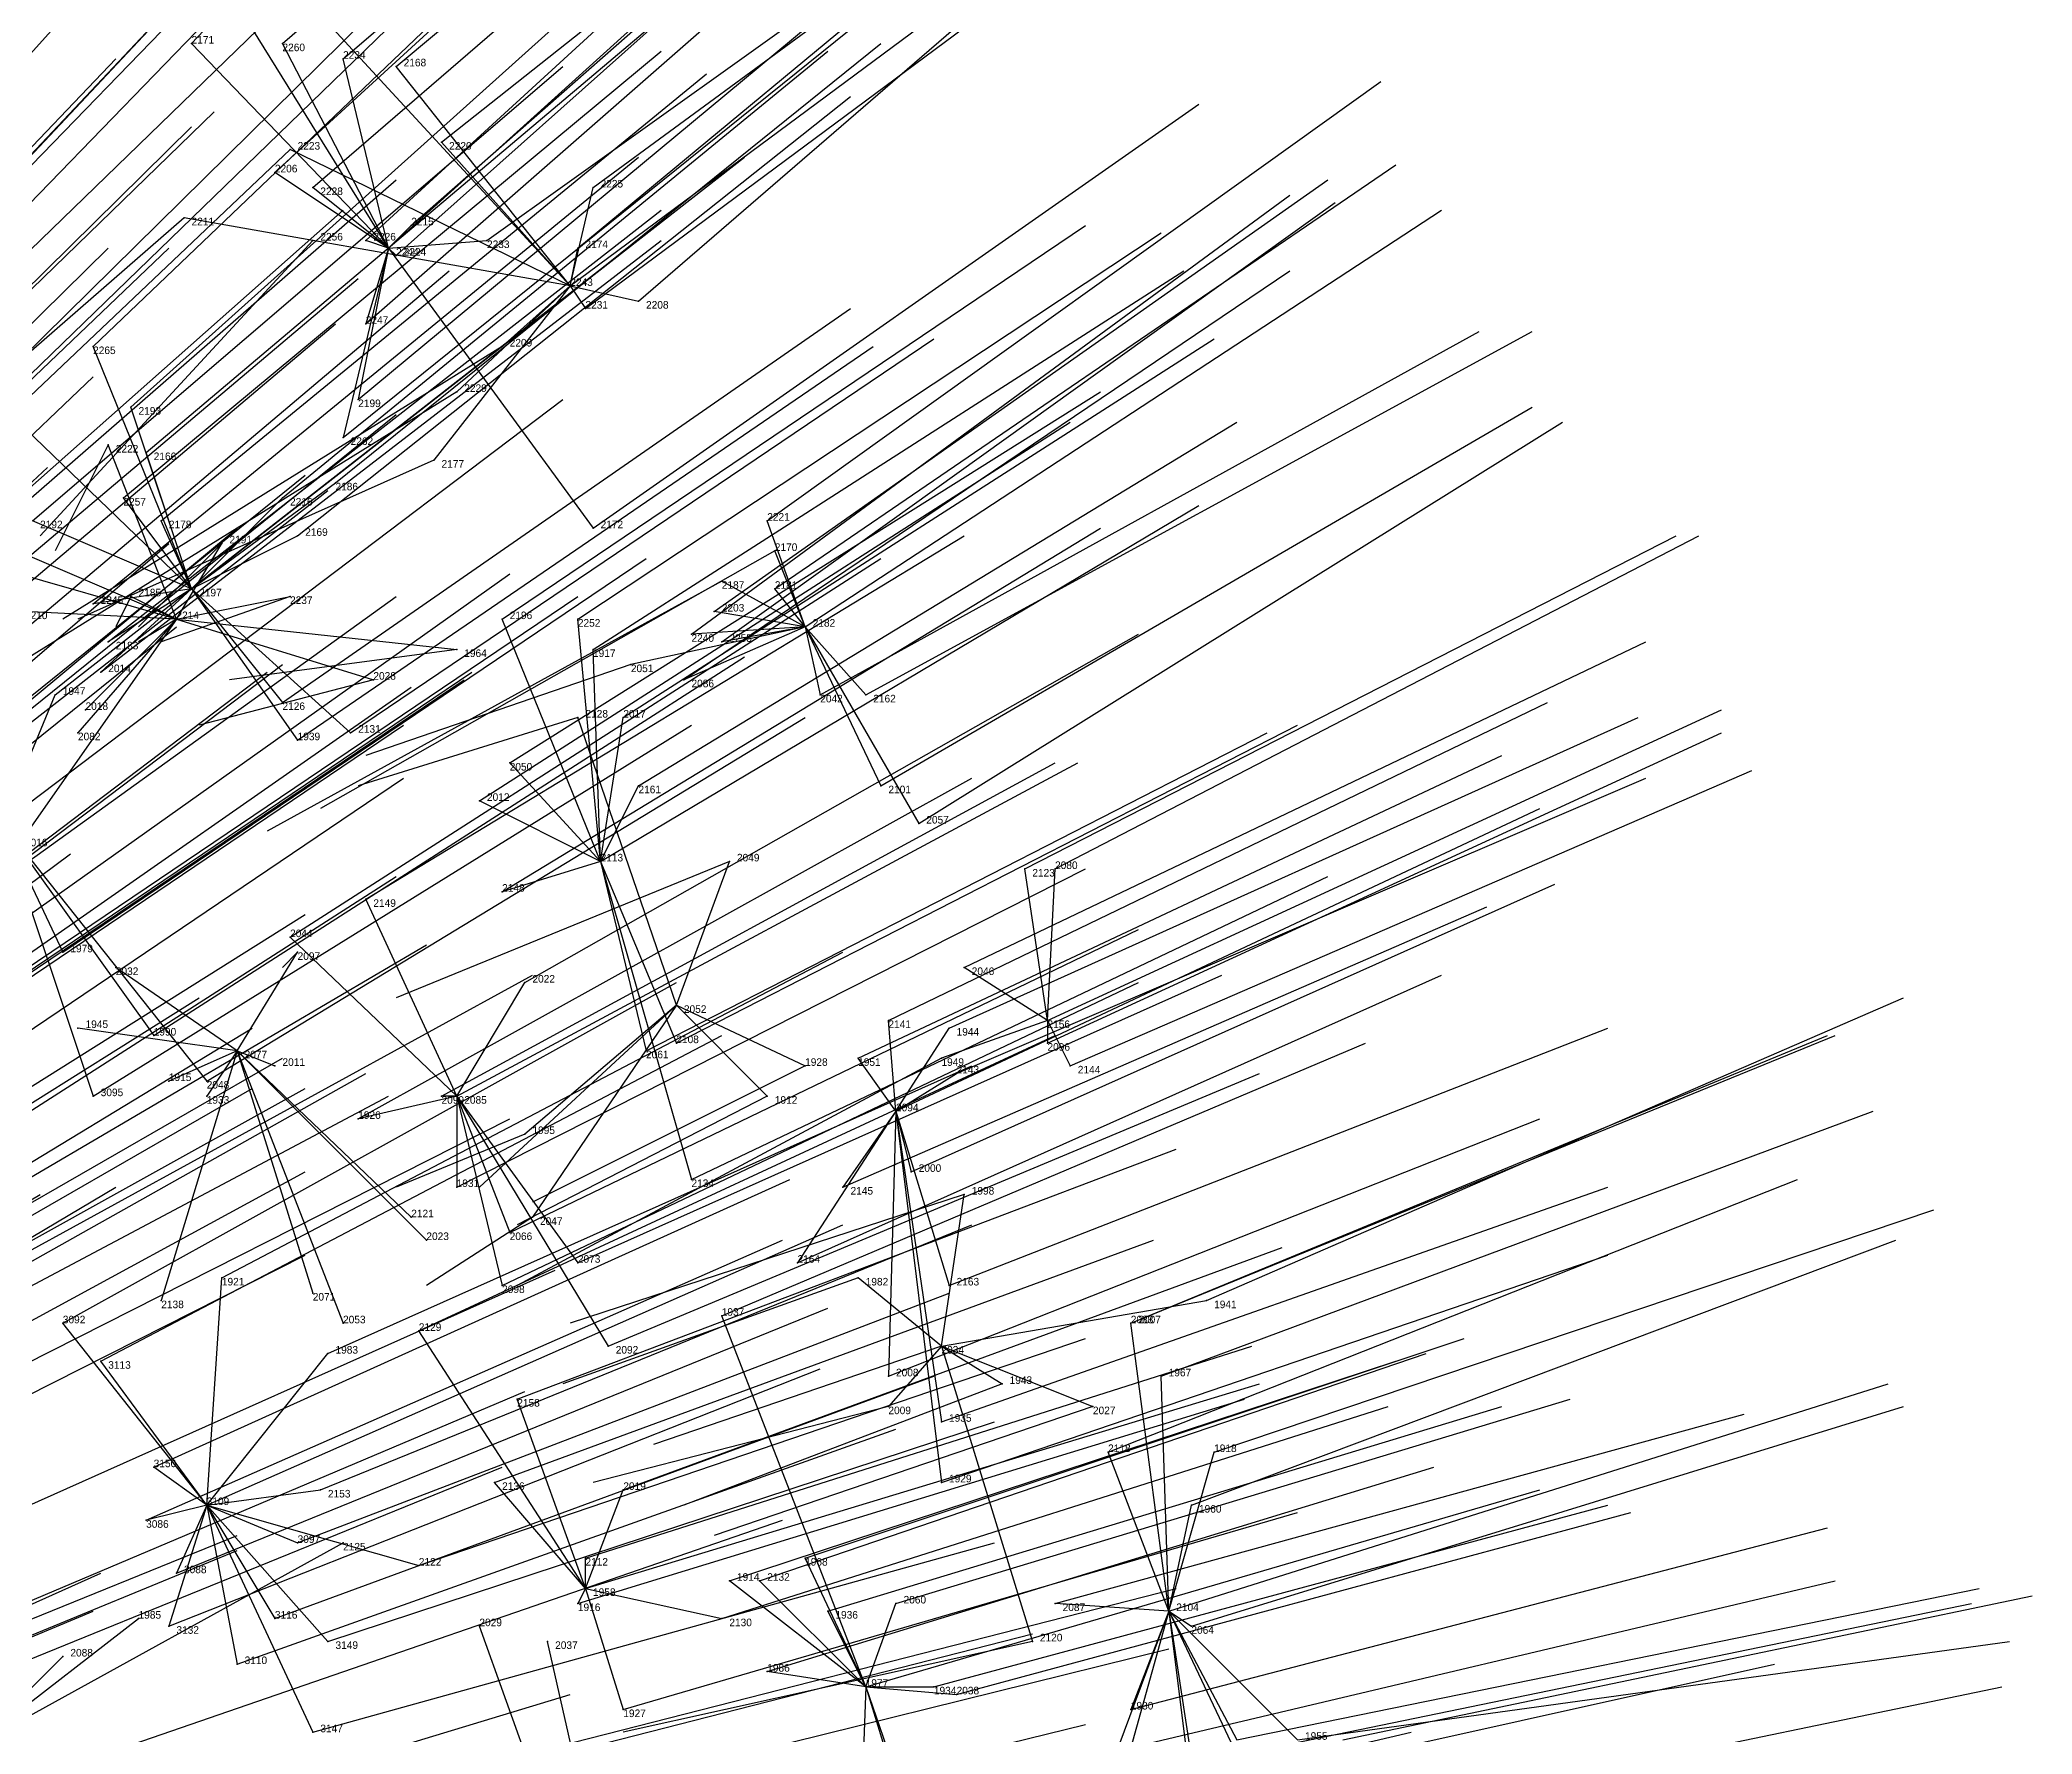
# Model space of a CAD drawing. Extents: x -0.5 to 0.59, y -0.5 to 0.58.
# Drawn here: x 0.31 to 0.573, y 0.1117 to 0.3355 of the extents above; entities that cross this region are included whole.
import ezdxf

# ---------------------------------------------------------------- set-up
doc = ezdxf.new("R2010")
doc.units = 0
for name, color, linetype in [('Facilities', 3, 'CONTINUOUS'), ('Facilities_lines', 3, 'CONTINUOUS'), ('Normals', 1, 'CONTINUOUS'), ('Source_points', 5, 'CONTINUOUS'), ('Text', 3, 'CONTINUOUS')]:
    doc.layers.add(name, color=color, linetype=linetype)

msp = doc.modelspace()

# ---------------------------------------------------------------- linework, layer by layer
at = {"layer": 'Facilities', "color": 3}
for p in [(0.356, 0.308, -1.177), (0.38, 0.303, -1.25), (0.33, 0.263, -1.055), (0.328, 0.259, -1.25), (0.411, 0.258, -1.214), (0.384, 0.227, -1.115), (0.394, 0.208, -1.25), (0.443, 0.206, -1.22), (0.336, 0.202, -1.25), (0.365, 0.196, -1.037), (0.423, 0.194, -1.164), (0.429, 0.163, -1.25), (0.332, 0.142, -0.902), (0.382, 0.131, -1.01), (0.459, 0.128, -1.192), (0.419, 0.118, -1.089)]:
    msp.add_point(p, dxfattribs=at)
at = {"layer": 'Facilities_lines', "color": 3}
for p, q in [((0.38, 0.303, -1.25), (0.345, 0.341, -1.25)), ((0.356, 0.308, -1.177), (0.338, 0.337, -1.194)), ((0.356, 0.308, -1.177), (0.33, 0.335, -1.176)), ((0.356, 0.308, -1.177), (0.342, 0.335, -1.196)), ((0.356, 0.308, -1.177), (0.35, 0.333, -1.208)), ((0.38, 0.303, -1.25), (0.357, 0.332, -1.25)), ((0.38, 0.303, -1.25), (0.343, 0.321, -1.25)), ((0.38, 0.303, -1.25), (0.363, 0.322, -1.25)), ((0.356, 0.308, -1.177), (0.341, 0.318, -1.165)), ((0.356, 0.308, -1.177), (0.346, 0.316, -1.171)), ((0.38, 0.303, -1.25), (0.383, 0.316, -1.243)), ((0.38, 0.303, -1.25), (0.329, 0.312, -1.25)), ((0.356, 0.308, -1.177), (0.359, 0.311, -1.188)), ((0.38, 0.303, -1.25), (0.346, 0.309, -1.25)), ((0.356, 0.308, -1.177), (0.35, 0.283, -1.126)), ((0.356, 0.308, -1.177), (0.352, 0.288, -1.136)), ((0.356, 0.308, -1.177), (0.353, 0.309, -1.174)), ((0.356, 0.308, -1.177), (0.353, 0.298, -1.156)), ((0.356, 0.308, -1.177), (0.369, 0.309, -1.203)), ((0.356, 0.308, -1.177), (0.383, 0.271, -1.173)), ((0.356, 0.308, -1.177), (0.357, 0.307, -1.178)), ((0.38, 0.303, -1.25), (0.381, 0.308, -1.226)), ((0.38, 0.303, -1.25), (0.362, 0.28, -1.25)), ((0.38, 0.303, -1.25), (0.365, 0.289, -1.25)), ((0.38, 0.303, -1.25), (0.371, 0.295, -1.25)), ((0.38, 0.303, -1.25), (0.389, 0.301, -1.25)), ((0.38, 0.303, -1.25), (0.382, 0.3, -1.25)), ((0.33, 0.263, -1.055), (0.317, 0.295, -1.082)), ((0.33, 0.263, -1.055), (0.303, 0.289, -1.046)), ((0.33, 0.263, -1.055), (0.322, 0.287, -1.078)), ((0.328, 0.259, -1.25), (0.319, 0.282, -1.25)), ((0.328, 0.259, -1.25), (0.279, 0.28, -1.25)), ((0.33, 0.263, -1.055), (0.324, 0.281, -1.071)), ((0.33, 0.263, -1.055), (0.349, 0.277, -1.113)), ((0.33, 0.263, -1.055), (0.321, 0.275, -1.055)), ((0.33, 0.263, -1.055), (0.342, 0.275, -1.097)), ((0.33, 0.263, -1.055), (0.309, 0.272, -1.029)), ((0.33, 0.263, -1.055), (0.326, 0.272, -1.061)), ((0.411, 0.258, -1.214), (0.406, 0.272, -1.221)), ((0.328, 0.259, -1.25), (0.293, 0.269, -1.25)), ((0.328, 0.259, -1.25), (0.334, 0.269, -1.25)), ((0.33, 0.263, -1.055), (0.344, 0.27, -1.094)), ((0.411, 0.258, -1.214), (0.407, 0.268, -1.25)), ((0.411, 0.258, -1.214), (0.4, 0.264, -1.25)), ((0.33, 0.263, -1.055), (0.317, 0.261, -1.028)), ((0.33, 0.263, -1.055), (0.318, 0.252, -1.015)), ((0.33, 0.263, -1.055), (0.319, 0.256, -1.022)), ((0.328, 0.259, -1.25), (0.322, 0.262, -1.25)), ((0.328, 0.259, -1.25), (0.343, 0.262, -1.25)), ((0.33, 0.263, -1.055), (0.344, 0.243, -1.053)), ((0.33, 0.263, -1.055), (0.342, 0.248, -1.055)), ((0.33, 0.263, -1.055), (0.351, 0.244, -1.07)), ((0.411, 0.258, -1.214), (0.407, 0.263, -1.211)), ((0.328, 0.259, -1.25), (0.307, 0.229, -1.25)), ((0.328, 0.259, -1.25), (0.308, 0.26, -1.25)), ((0.328, 0.259, -1.25), (0.315, 0.244, -1.25)), ((0.328, 0.259, -1.25), (0.316, 0.247, -1.25)), ((0.328, 0.259, -1.25), (0.365, 0.255, -1.25)), ((0.328, 0.259, -1.25), (0.354, 0.251, -1.25)), ((0.384, 0.227, -1.115), (0.371, 0.259, -1.132)), ((0.384, 0.227, -1.115), (0.381, 0.259, -1.151)), ((0.411, 0.258, -1.214), (0.388, 0.253, -1.25)), ((0.411, 0.258, -1.214), (0.395, 0.251, -1.171)), ((0.411, 0.258, -1.214), (0.396, 0.257, -1.179)), ((0.411, 0.258, -1.214), (0.399, 0.26, -1.192)), ((0.411, 0.258, -1.214), (0.4, 0.256, -1.188)), ((0.411, 0.258, -1.214), (0.413, 0.249, -1.205)), ((0.411, 0.258, -1.214), (0.426, 0.232, -1.213)), ((0.411, 0.258, -1.214), (0.421, 0.237, -1.208)), ((0.411, 0.258, -1.214), (0.419, 0.249, -1.219)), ((0.384, 0.227, -1.115), (0.383, 0.255, -1.149)), ((0.305, 0.232, -0.958), (0.312, 0.249, -0.999)), ((0.394, 0.208, -1.25), (0.381, 0.246, -1.25)), ((0.384, 0.227, -1.115), (0.387, 0.246, -1.146)), ((0.384, 0.227, -1.115), (0.372, 0.24, -1.106)), ((0.384, 0.227, -1.115), (0.389, 0.237, -1.137)), ((0.384, 0.227, -1.115), (0.368, 0.235, -1.092)), ((0.305, 0.232, -0.958), (0.313, 0.215, -0.95)), ((0.305, 0.232, -0.958), (0.325, 0.204, -0.959)), ((0.305, 0.232, -0.958), (0.332, 0.198, -0.966)), ((0.305, 0.232, -0.958), (0.317, 0.196, -0.932)), ((0.384, 0.227, -1.115), (0.371, 0.223, -1.082)), ((0.384, 0.227, -1.115), (0.39, 0.202, -1.097)), ((0.384, 0.227, -1.115), (0.394, 0.203, -1.108)), ((0.384, 0.227, -1.115), (0.396, 0.185, -1.091)), ((0.394, 0.208, -1.25), (0.401, 0.227, -1.25)), ((0.443, 0.206, -1.22), (0.44, 0.226, -1.236)), ((0.443, 0.206, -1.22), (0.444, 0.226, -1.245)), ((0.365, 0.196, -1.037), (0.353, 0.222, -1.042)), ((0.365, 0.196, -1.037), (0.343, 0.217, -1.014)), ((0.336, 0.202, -1.25), (0.344, 0.215, -1.25)), ((0.336, 0.202, -1.25), (0.32, 0.213, -1.25)), ((0.365, 0.196, -1.037), (0.374, 0.211, -1.074)), ((0.443, 0.206, -1.22), (0.432, 0.213, -1.204)), ((0.394, 0.208, -1.25), (0.374, 0.191, -1.25)), ((0.394, 0.208, -1.25), (0.375, 0.18, -1.25)), ((0.394, 0.208, -1.25), (0.406, 0.196, -1.25)), ((0.394, 0.208, -1.25), (0.411, 0.2, -1.25)), ((0.423, 0.194, -1.164), (0.422, 0.206, -1.173)), ((0.443, 0.206, -1.22), (0.429, 0.201, -1.25)), ((0.443, 0.206, -1.22), (0.443, 0.203, -1.218)), ((0.443, 0.206, -1.22), (0.446, 0.2, -1.222)), ((0.336, 0.202, -1.25), (0.315, 0.205, -1.25)), ((0.423, 0.194, -1.164), (0.43, 0.205, -1.191)), ((0.336, 0.202, -1.25), (0.326, 0.169, -1.25)), ((0.336, 0.202, -1.25), (0.327, 0.198, -1.25)), ((0.336, 0.202, -1.25), (0.332, 0.196, -1.25)), ((0.336, 0.202, -1.25), (0.341, 0.2, -1.25)), ((0.336, 0.202, -1.25), (0.35, 0.166, -1.25)), ((0.336, 0.202, -1.25), (0.346, 0.17, -1.25)), ((0.336, 0.202, -1.25), (0.361, 0.177, -1.25)), ((0.336, 0.202, -1.25), (0.359, 0.18, -1.25)), ((0.423, 0.194, -1.164), (0.418, 0.201, -1.159)), ((0.423, 0.194, -1.164), (0.431, 0.199, -1.187)), ((0.365, 0.196, -1.037), (0.352, 0.193, -1.003)), ((0.365, 0.196, -1.037), (0.363, 0.196, -1.03)), ((0.365, 0.196, -1.037), (0.381, 0.174, -1.046)), ((0.365, 0.196, -1.037), (0.365, 0.184, -1.022)), ((0.365, 0.196, -1.037), (0.372, 0.178, -1.031)), ((0.365, 0.196, -1.037), (0.385, 0.163, -1.045)), ((0.365, 0.196, -1.037), (0.371, 0.171, -1.021)), ((0.423, 0.194, -1.164), (0.41, 0.174, -1.113)), ((0.423, 0.194, -1.164), (0.416, 0.184, -1.137)), ((0.423, 0.194, -1.164), (0.422, 0.159, -1.128)), ((0.423, 0.194, -1.164), (0.429, 0.145, -1.133)), ((0.423, 0.194, -1.164), (0.429, 0.153, -1.14)), ((0.423, 0.194, -1.164), (0.425, 0.186, -1.16)), ((0.423, 0.194, -1.164), (0.43, 0.171, -1.157)), ((0.429, 0.163, -1.25), (0.432, 0.183, -1.25)), ((0.332, 0.142, -0.902), (0.334, 0.172, -0.939)), ((0.429, 0.163, -1.25), (0.418, 0.172, -1.25)), ((0.429, 0.163, -1.25), (0.464, 0.169, -1.235)), ((0.332, 0.142, -0.902), (0.313, 0.166, -0.885)), ((0.419, 0.118, -1.089), (0.4, 0.167, -1.083)), ((0.459, 0.128, -1.192), (0.454, 0.166, -1.21)), ((0.459, 0.128, -1.192), (0.454, 0.166, -1.208)), ((0.382, 0.131, -1.01), (0.36, 0.165, -0.99)), ((0.332, 0.142, -0.902), (0.318, 0.161, -0.891)), ((0.332, 0.142, -0.902), (0.348, 0.162, -0.961)), ((0.429, 0.163, -1.25), (0.422, 0.155, -1.25)), ((0.429, 0.163, -1.25), (0.437, 0.158, -1.25)), ((0.429, 0.163, -1.25), (0.449, 0.155, -1.25)), ((0.429, 0.163, -1.25), (0.441, 0.124, -1.25)), ((0.459, 0.128, -1.192), (0.458, 0.159, -1.213)), ((0.382, 0.131, -1.01), (0.373, 0.156, -1.011)), ((0.459, 0.128, -1.192), (0.451, 0.149, -1.187)), ((0.459, 0.128, -1.192), (0.465, 0.149, -1.221)), ((0.332, 0.142, -0.902), (0.325, 0.147, -0.892)), ((0.382, 0.131, -1.01), (0.37, 0.145, -0.993)), ((0.332, 0.142, -0.902), (0.347, 0.144, -0.94)), ((0.382, 0.131, -1.01), (0.387, 0.144, -1.032)), ((0.332, 0.142, -0.902), (0.324, 0.14, -0.881)), ((0.332, 0.142, -0.902), (0.327, 0.126, -0.876)), ((0.332, 0.142, -0.902), (0.328, 0.133, -0.885)), ((0.332, 0.142, -0.902), (0.36, 0.134, -0.96)), ((0.332, 0.142, -0.902), (0.344, 0.137, -0.926)), ((0.332, 0.142, -0.902), (0.336, 0.121, -0.894)), ((0.332, 0.142, -0.902), (0.341, 0.127, -0.909)), ((0.332, 0.142, -0.902), (0.346, 0.112, -0.91)), ((0.332, 0.142, -0.902), (0.348, 0.124, -0.924)), ((0.459, 0.128, -1.192), (0.462, 0.142, -1.208)), ((0.301, 0.11, -1.25), (0.35, 0.137, -1.25)), ((0.382, 0.131, -1.01), (0.382, 0.135, -1.012)), ((0.419, 0.118, -1.089), (0.411, 0.135, -1.08)), ((0.419, 0.118, -1.089), (0.401, 0.132, -1.056)), ((0.419, 0.118, -1.089), (0.405, 0.132, -1.066)), ((0.382, 0.131, -1.01), (0.381, 0.129, -1.004)), ((0.382, 0.131, -1.01), (0.387, 0.115, -1.009)), ((0.382, 0.131, -1.01), (0.4, 0.127, -1.049)), ((0.419, 0.118, -1.089), (0.423, 0.129, -1.106)), ((0.459, 0.128, -1.192), (0.444, 0.129, -1.156)), ((0.301, 0.11, -1.25), (0.323, 0.127, -1.25)), ((0.419, 0.118, -1.089), (0.414, 0.128, -1.083)), ((0.459, 0.128, -1.192), (0.449, 0.101, -1.15)), ((0.459, 0.128, -1.192), (0.454, 0.115, -1.17)), ((0.459, 0.128, -1.192), (0.454, 0.11, -1.167)), ((0.459, 0.128, -1.192), (0.468, 0.111, -1.202)), ((0.459, 0.128, -1.192), (0.476, 0.111, -1.222)), ((0.459, 0.128, -1.192), (0.463, 0.096, -1.181)), ((0.459, 0.128, -1.192), (0.462, 0.126, -1.196)), ((0.459, 0.128, -1.192), (0.468, 0.109, -1.201)), ((0.459, 0.128, -1.192), (0.465, 0.089, -1.184)), ((0.391, 0.062, -1.25), (0.368, 0.126, -1.25)), ((0.391, 0.062, -1.25), (0.377, 0.124, -1.25)), ((0.301, 0.11, -1.25), (0.313, 0.122, -1.25)), ((0.419, 0.118, -1.089), (0.406, 0.12, -1.058)), ((0.419, 0.118, -1.089), (0.418, 0.09, -1.07)), ((0.419, 0.118, -1.089), (0.428, 0.118, -1.109)), ((0.419, 0.118, -1.089), (0.435, 0.072, -1.103)), ((0.419, 0.118, -1.089), (0.431, 0.117, -1.116)), ((0.419, 0.118, -1.089), (0.432, 0.076, -1.096))]:
    msp.add_line(p, q, dxfattribs=at)
at = {"layer": 'Normals', "color": 1}
for p, q in [((0.33, 0.335, -1.176), (0.397, 0.406, -1.155)), ((0.342, 0.335, -1.196), (0.417, 0.4, -1.19)), ((0.35, 0.333, -1.208), (0.426, 0.398, -1.206)), ((0.357, 0.332, -1.25), (0.423, 0.387, -1.302)), ((0.306, 0.316, -1.101), (0.371, 0.383, -1.063)), ((0.341, 0.318, -1.165), (0.412, 0.383, -1.138)), ((0.346, 0.316, -1.171), (0.419, 0.379, -1.147)), ((0.353, 0.309, -1.174), (0.425, 0.375, -1.152)), ((0.356, 0.308, -1.177), (0.429, 0.374, -1.16)), ((0.359, 0.311, -1.188), (0.433, 0.376, -1.173)), ((0.383, 0.316, -1.243), (0.462, 0.374, -1.265)), ((0.357, 0.307, -1.178), (0.431, 0.373, -1.163)), ((0.381, 0.308, -1.226), (0.457, 0.371, -1.243)), ((0.363, 0.322, -1.25), (0.421, 0.368, -1.317)), ((0.369, 0.309, -1.203), (0.45, 0.367, -1.207)), ((0.285, 0.295, -1.025), (0.349, 0.363, -0.989)), ((0.284, 0.294, -1.022), (0.348, 0.362, -0.986)), ((0.353, 0.298, -1.156), (0.425, 0.361, -1.127)), ((0.317, 0.295, -1.082), (0.384, 0.359, -1.045)), ((0.389, 0.301, -1.25), (0.455, 0.358, -1.299)), ((0.265, 0.285, -0.973), (0.327, 0.354, -0.936)), ((0.303, 0.289, -1.046), (0.369, 0.354, -1.01)), ((0.38, 0.303, -1.25), (0.446, 0.352, -1.307)), ((0.322, 0.287, -1.078), (0.391, 0.349, -1.041)), ((0.382, 0.3, -1.25), (0.448, 0.349, -1.307)), ((0.352, 0.288, -1.136), (0.423, 0.347, -1.099)), ((0.277, 0.277, -0.979), (0.344, 0.342, -0.942)), ((0.295, 0.278, -1.012), (0.361, 0.342, -0.975)), ((0.324, 0.281, -1.071), (0.395, 0.341, -1.035)), ((0.35, 0.283, -1.126), (0.422, 0.341, -1.088)), ((0.267, 0.271, -0.952), (0.332, 0.338, -0.914)), ((0.349, 0.277, -1.113), (0.421, 0.335, -1.076)), ((0.256, 0.266, -0.923), (0.32, 0.333, -0.885)), ((0.309, 0.272, -1.029), (0.379, 0.332, -0.992)), ((0.321, 0.275, -1.055), (0.392, 0.334, -1.018)), ((0.342, 0.275, -1.097), (0.414, 0.334, -1.06)), ((0.326, 0.272, -1.061), (0.398, 0.331, -1.023)), ((0.406, 0.272, -1.221), (0.487, 0.33, -1.227)), ((0.344, 0.27, -1.094), (0.417, 0.328, -1.057)), ((0.383, 0.271, -1.173), (0.463, 0.327, -1.152)), ((0.264, 0.259, -0.925), (0.33, 0.324, -0.887)), ((0.267, 0.262, -0.934), (0.333, 0.326, -0.897)), ((0.343, 0.321, -1.25), (0.304, 0.284, -1.166)), ((0.317, 0.261, -1.028), (0.389, 0.32, -0.99)), ((0.33, 0.263, -1.055), (0.403, 0.32, -1.017)), ((0.407, 0.263, -1.211), (0.489, 0.319, -1.21)), ((0.287, 0.256, -0.961), (0.357, 0.317, -0.924)), ((0.399, 0.26, -1.192), (0.48, 0.317, -1.178)), ((0.396, 0.257, -1.179), (0.475, 0.315, -1.163)), ((0.4, 0.256, -1.188), (0.481, 0.314, -1.176)), ((0.28, 0.251, -0.941), (0.35, 0.313, -0.904)), ((0.329, 0.312, -1.25), (0.29, 0.278, -1.164)), ((0.319, 0.256, -1.022), (0.392, 0.313, -0.985)), ((0.371, 0.259, -1.132), (0.448, 0.311, -1.095)), ((0.411, 0.258, -1.214), (0.495, 0.313, -1.214)), ((0.253, 0.243, -0.878), (0.319, 0.308, -0.839)), ((0.26, 0.244, -0.892), (0.327, 0.308, -0.854)), ((0.346, 0.309, -1.25), (0.31, 0.27, -1.165)), ((0.318, 0.252, -1.015), (0.392, 0.309, -0.978)), ((0.381, 0.259, -1.151), (0.458, 0.31, -1.114)), ((0.312, 0.249, -0.999), (0.385, 0.306, -0.961)), ((0.281, 0.244, -0.931), (0.352, 0.304, -0.893)), ((0.293, 0.245, -0.955), (0.364, 0.305, -0.919)), ((0.383, 0.255, -1.149), (0.461, 0.305, -1.112)), ((0.395, 0.251, -1.171), (0.475, 0.305, -1.146)), ((0.342, 0.248, -1.055), (0.417, 0.3, -1.016)), ((0.278, 0.238, -0.916), (0.349, 0.298, -0.879)), ((0.371, 0.295, -1.25), (0.313, 0.259, -1.177)), ((0.344, 0.243, -1.053), (0.42, 0.295, -1.014)), ((0.351, 0.244, -1.07), (0.428, 0.296, -1.032)), ((0.387, 0.246, -1.146), (0.465, 0.296, -1.109)), ((0.413, 0.249, -1.205), (0.5, 0.297, -1.205)), ((0.419, 0.249, -1.219), (0.507, 0.297, -1.228)), ((0.25, 0.227, -0.844), (0.317, 0.291, -0.805)), ((0.305, 0.232, -0.958), (0.379, 0.288, -0.921)), ((0.365, 0.289, -1.25), (0.307, 0.253, -1.177)), ((0.372, 0.24, -1.106), (0.45, 0.289, -1.069)), ((0.421, 0.237, -1.208), (0.507, 0.287, -1.213)), ((0.285, 0.228, -0.912), (0.357, 0.286, -0.875)), ((0.368, 0.235, -1.092), (0.446, 0.285, -1.054)), ((0.389, 0.237, -1.137), (0.468, 0.285, -1.1)), ((0.426, 0.232, -1.213), (0.511, 0.285, -1.222)), ((0.319, 0.282, -1.25), (0.312, 0.268, -1.151)), ((0.243, 0.216, -0.812), (0.311, 0.279, -0.775)), ((0.362, 0.28, -1.25), (0.315, 0.259, -1.165)), ((0.273, 0.22, -0.876), (0.345, 0.278, -0.838)), ((0.275, 0.219, -0.879), (0.348, 0.276, -0.842)), ((0.384, 0.227, -1.115), (0.463, 0.274, -1.077)), ((0.265, 0.212, -0.848), (0.336, 0.271, -0.81)), ((0.371, 0.223, -1.082), (0.45, 0.271, -1.044)), ((0.257, 0.209, -0.828), (0.327, 0.269, -0.79)), ((0.334, 0.269, -1.25), (0.323, 0.258, -1.151)), ((0.353, 0.222, -1.042), (0.432, 0.27, -1.005)), ((0.44, 0.226, -1.236), (0.526, 0.27, -1.263)), ((0.444, 0.226, -1.245), (0.529, 0.27, -1.272)), ((0.313, 0.215, -0.95), (0.39, 0.267, -0.913)), ((0.343, 0.217, -1.014), (0.421, 0.267, -0.977)), ((0.407, 0.268, -1.25), (0.347, 0.234, -1.178)), ((0.296, 0.211, -0.908), (0.372, 0.265, -0.873)), ((0.4, 0.264, -1.25), (0.34, 0.231, -1.176)), ((0.282, 0.208, -0.875), (0.357, 0.262, -0.839)), ((0.304, 0.21, -0.924), (0.381, 0.262, -0.888)), ((0.322, 0.262, -1.25), (0.32, 0.258, -1.15)), ((0.343, 0.262, -1.25), (0.326, 0.256, -1.152)), ((0.256, 0.2, -0.812), (0.328, 0.258, -0.774)), ((0.328, 0.259, -1.25), (0.323, 0.256, -1.15)), ((0.374, 0.211, -1.074), (0.455, 0.257, -1.036)), ((0.432, 0.213, -1.204), (0.522, 0.256, -1.212)), ((0.268, 0.197, -0.831), (0.342, 0.253, -0.794)), ((0.325, 0.204, -0.959), (0.403, 0.254, -0.922)), ((0.365, 0.255, -1.25), (0.335, 0.251, -1.155)), ((0.388, 0.253, -1.25), (0.353, 0.241, -1.157)), ((0.266, 0.196, -0.826), (0.34, 0.252, -0.788)), ((0.283, 0.197, -0.862), (0.359, 0.25, -0.826)), ((0.289, 0.199, -0.877), (0.366, 0.251, -0.841)), ((0.29, 0.2, -0.88), (0.367, 0.252, -0.844)), ((0.354, 0.251, -1.25), (0.331, 0.245, -1.153)), ((0.422, 0.206, -1.173), (0.509, 0.248, -1.148)), ((0.281, 0.193, -0.852), (0.358, 0.245, -0.815)), ((0.316, 0.247, -1.25), (0.316, 0.247, -1.15)), ((0.317, 0.196, -0.932), (0.396, 0.245, -0.895)), ((0.332, 0.198, -0.966), (0.411, 0.246, -0.929)), ((0.381, 0.246, -1.25), (0.352, 0.237, -1.155)), ((0.394, 0.203, -1.108), (0.476, 0.245, -1.07)), ((0.43, 0.205, -1.191), (0.521, 0.246, -1.183)), ((0.443, 0.206, -1.22), (0.532, 0.247, -1.237)), ((0.315, 0.244, -1.25), (0.315, 0.244, -1.15)), ((0.39, 0.202, -1.097), (0.472, 0.244, -1.06)), ((0.443, 0.203, -1.218), (0.532, 0.244, -1.235)), ((0.363, 0.196, -1.03), (0.444, 0.24, -0.993)), ((0.365, 0.196, -1.037), (0.447, 0.24, -0.999)), ((0.418, 0.201, -1.159), (0.503, 0.241, -1.125)), ((0.281, 0.186, -0.842), (0.358, 0.238, -0.805)), ((0.352, 0.193, -1.003), (0.433, 0.238, -0.966)), ((0.431, 0.199, -1.187), (0.522, 0.238, -1.174)), ((0.446, 0.2, -1.222), (0.536, 0.239, -1.242)), ((0.423, 0.194, -1.164), (0.508, 0.234, -1.131)), ((0.24, 0.173, -0.74), (0.314, 0.228, -0.702)), ((0.401, 0.227, -1.25), (0.357, 0.209, -1.162)), ((0.279, 0.175, -0.822), (0.357, 0.225, -0.785)), ((0.365, 0.184, -1.022), (0.448, 0.226, -0.985)), ((0.396, 0.185, -1.091), (0.48, 0.225, -1.055)), ((0.425, 0.186, -1.16), (0.51, 0.224, -1.123)), ((0.416, 0.184, -1.137), (0.501, 0.221, -1.099)), ((0.267, 0.171, -0.793), (0.345, 0.22, -0.755)), ((0.281, 0.169, -0.819), (0.361, 0.216, -0.782)), ((0.372, 0.178, -1.031), (0.455, 0.218, -0.993)), ((0.334, 0.172, -0.939), (0.416, 0.215, -0.902)), ((0.344, 0.215, -1.25), (0.342, 0.213, -1.15)), ((0.293, 0.167, -0.844), (0.375, 0.212, -0.807)), ((0.313, 0.166, -0.885), (0.394, 0.211, -0.848)), ((0.32, 0.213, -1.25), (0.32, 0.213, -1.15)), ((0.371, 0.171, -1.021), (0.455, 0.211, -0.983)), ((0.381, 0.174, -1.046), (0.466, 0.212, -1.01)), ((0.41, 0.174, -1.113), (0.495, 0.212, -1.077)), ((0.253, 0.16, -0.749), (0.331, 0.209, -0.71)), ((0.394, 0.208, -1.25), (0.368, 0.184, -1.156)), ((0.464, 0.169, -1.235), (0.556, 0.209, -1.244)), ((0.259, 0.157, -0.758), (0.338, 0.205, -0.719)), ((0.315, 0.205, -1.25), (0.315, 0.205, -1.15)), ((0.318, 0.161, -0.891), (0.4, 0.204, -0.854)), ((0.36, 0.165, -0.99), (0.444, 0.204, -0.952)), ((0.4, 0.167, -1.083), (0.485, 0.203, -1.046)), ((0.43, 0.171, -1.157), (0.517, 0.205, -1.121)), ((0.454, 0.166, -1.21), (0.547, 0.204, -1.203)), ((0.454, 0.166, -1.208), (0.546, 0.204, -1.2)), ((0.262, 0.155, -0.761), (0.342, 0.201, -0.722)), ((0.336, 0.202, -1.25), (0.336, 0.202, -1.15)), ((0.341, 0.2, -1.25), (0.341, 0.2, -1.15)), ((0.348, 0.162, -0.961), (0.433, 0.2, -0.923)), ((0.429, 0.201, -1.25), (0.373, 0.171, -1.172)), ((0.411, 0.2, -1.25), (0.375, 0.182, -1.159)), ((0.273, 0.154, -0.783), (0.353, 0.199, -0.744)), ((0.327, 0.198, -1.25), (0.327, 0.198, -1.15)), ((0.385, 0.163, -1.045), (0.471, 0.199, -1.009)), ((0.258, 0.151, -0.748), (0.338, 0.197, -0.709)), ((0.264, 0.152, -0.762), (0.345, 0.197, -0.723)), ((0.275, 0.153, -0.786), (0.356, 0.196, -0.747)), ((0.332, 0.196, -1.25), (0.332, 0.196, -1.15)), ((0.406, 0.196, -1.25), (0.373, 0.179, -1.157)), ((0.289, 0.151, -0.816), (0.372, 0.193, -0.779)), ((0.422, 0.159, -1.128), (0.508, 0.193, -1.091)), ((0.458, 0.159, -1.213), (0.552, 0.194, -1.207)), ((0.374, 0.191, -1.25), (0.357, 0.184, -1.152)), ((0.373, 0.156, -1.011), (0.46, 0.189, -0.973)), ((0.264, 0.142, -0.749), (0.345, 0.186, -0.712)), ((0.325, 0.147, -0.892), (0.409, 0.185, -0.854)), ((0.451, 0.149, -1.187), (0.542, 0.185, -1.168)), ((0.23, 0.136, -0.668), (0.31, 0.183, -0.632)), ((0.241, 0.137, -0.692), (0.32, 0.184, -0.653)), ((0.432, 0.183, -1.25), (0.38, 0.166, -1.167)), ((0.429, 0.153, -1.14), (0.517, 0.184, -1.102)), ((0.332, 0.142, -0.902), (0.416, 0.179, -0.864)), ((0.347, 0.144, -0.94), (0.433, 0.179, -0.902)), ((0.359, 0.18, -1.25), (0.359, 0.18, -1.15)), ((0.375, 0.18, -1.25), (0.361, 0.171, -1.151)), ((0.465, 0.149, -1.221), (0.56, 0.181, -1.22)), ((0.324, 0.14, -0.881), (0.408, 0.177, -0.842)), ((0.361, 0.177, -1.25), (0.361, 0.177, -1.15)), ((0.37, 0.145, -0.993), (0.457, 0.177, -0.956)), ((0.462, 0.142, -1.208), (0.555, 0.177, -1.2)), ((0.262, 0.133, -0.735), (0.345, 0.175, -0.698)), ((0.387, 0.144, -1.032), (0.474, 0.176, -0.994)), ((0.429, 0.145, -1.133), (0.517, 0.175, -1.096)), ((0.293, 0.135, -0.808), (0.378, 0.173, -0.771)), ((0.418, 0.172, -1.25), (0.379, 0.158, -1.159)), ((0.326, 0.169, -1.25), (0.326, 0.169, -1.15)), ((0.344, 0.137, -0.926), (0.43, 0.17, -0.887)), ((0.346, 0.17, -1.25), (0.346, 0.17, -1.15)), ((0.328, 0.133, -0.885), (0.414, 0.168, -0.847)), ((0.35, 0.166, -1.25), (0.35, 0.166, -1.15)), ((0.36, 0.134, -0.96), (0.448, 0.164, -0.923)), ((0.411, 0.135, -1.08), (0.498, 0.164, -1.043)), ((0.382, 0.135, -1.012), (0.47, 0.163, -0.974)), ((0.429, 0.163, -1.25), (0.391, 0.15, -1.158)), ((0.401, 0.132, -1.056), (0.489, 0.161, -1.018)), ((0.405, 0.132, -1.066), (0.493, 0.162, -1.028)), ((0.327, 0.126, -0.876), (0.413, 0.16, -0.837)), ((0.341, 0.127, -0.909), (0.428, 0.159, -0.871)), ((0.382, 0.131, -1.01), (0.471, 0.158, -0.972)), ((0.437, 0.158, -1.25), (0.395, 0.142, -1.161)), ((0.459, 0.128, -1.192), (0.554, 0.158, -1.176)), ((0.289, 0.121, -0.783), (0.374, 0.157, -0.746)), ((0.381, 0.129, -1.004), (0.469, 0.156, -0.967)), ((0.423, 0.129, -1.106), (0.512, 0.156, -1.069)), ((0.348, 0.124, -0.924), (0.436, 0.153, -0.886)), ((0.422, 0.155, -1.25), (0.383, 0.145, -1.159)), ((0.449, 0.155, -1.25), (0.399, 0.138, -1.165)), ((0.4, 0.127, -1.049), (0.488, 0.155, -1.011)), ((0.414, 0.128, -1.083), (0.503, 0.155, -1.046)), ((0.444, 0.129, -1.156), (0.535, 0.154, -1.123)), ((0.462, 0.126, -1.196), (0.556, 0.155, -1.183)), ((0.336, 0.121, -0.894), (0.423, 0.152, -0.856)), ((0.285, 0.112, -0.765), (0.371, 0.147, -0.728)), ((0.406, 0.12, -1.058), (0.494, 0.147, -1.02)), ((0.419, 0.118, -1.089), (0.508, 0.144, -1.052)), ((0.321, 0.11, -0.847), (0.408, 0.14, -0.81)), ((0.387, 0.115, -1.009), (0.476, 0.141, -0.971)), ((0.428, 0.118, -1.109), (0.517, 0.142, -1.072)), ((0.431, 0.117, -1.116), (0.52, 0.141, -1.079)), ((0.25, 0.103, -0.676), (0.336, 0.138, -0.638)), ((0.346, 0.112, -0.91), (0.436, 0.137, -0.873)), ((0.35, 0.137, -1.25), (0.35, 0.137, -1.15)), ((0.454, 0.115, -1.17), (0.546, 0.139, -1.141)), ((0.251, 0.101, -0.675), (0.336, 0.136, -0.637)), ((0.233, 0.095, -0.63), (0.318, 0.133, -0.593)), ((0.454, 0.11, -1.167), (0.547, 0.132, -1.138)), ((0.37, 0.108, -0.965), (0.46, 0.131, -0.927)), ((0.468, 0.111, -1.202), (0.566, 0.131, -1.21)), ((0.468, 0.109, -1.201), (0.565, 0.129, -1.208)), ((0.482, 0.111, -1.236), (0.573, 0.13, -1.273)), ((0.231, 0.092, -0.622), (0.317, 0.128, -0.585)), ((0.323, 0.127, -1.25), (0.323, 0.127, -1.15)), ((0.351, 0.102, -0.914), (0.441, 0.125, -0.877)), ((0.368, 0.126, -1.25), (0.368, 0.126, -1.15)), ((0.377, 0.124, -1.25), (0.377, 0.124, -1.15)), ((0.441, 0.124, -1.25), (0.387, 0.112, -1.167)), ((0.476, 0.111, -1.222), (0.57, 0.124, -1.253)), ((0.313, 0.122, -1.25), (0.313, 0.122, -1.15)), ((0.37, 0.101, -0.958), (0.459, 0.123, -0.92)), ((0.449, 0.101, -1.15), (0.539, 0.121, -1.112)), ((0.291, 0.09, -0.762), (0.38, 0.117, -0.724)), ((0.487, 0.101, -1.243), (0.569, 0.118, -1.298)), ((0.358, 0.091, -0.925), (0.448, 0.113, -0.887)), ((0.401, 0.091, -1.029), (0.491, 0.112, -0.991))]:
    msp.add_line(p, q, dxfattribs=at)
at = {"layer": 'Source_points', "color": 5}
for p in [(0.33, 0.335, -1.176), (0.342, 0.335, -1.196), (0.35, 0.333, -1.208), (0.357, 0.332, -1.25), (0.343, 0.321, -1.25), (0.363, 0.322, -1.25), (0.341, 0.318, -1.165), (0.346, 0.316, -1.171), (0.383, 0.316, -1.243), (0.329, 0.312, -1.25), (0.359, 0.311, -1.188), (0.346, 0.309, -1.25), (0.353, 0.309, -1.174), (0.369, 0.309, -1.203), (0.381, 0.308, -1.226), (0.357, 0.307, -1.178), (0.382, 0.3, -1.25), (0.389, 0.301, -1.25), (0.353, 0.298, -1.156), (0.317, 0.295, -1.082), (0.371, 0.295, -1.25), (0.322, 0.287, -1.078), (0.352, 0.288, -1.136), (0.365, 0.289, -1.25), (0.319, 0.282, -1.25), (0.35, 0.283, -1.126), (0.324, 0.281, -1.071), (0.362, 0.28, -1.25), (0.349, 0.277, -1.113), (0.321, 0.275, -1.055), (0.342, 0.275, -1.097), (0.326, 0.272, -1.061), (0.383, 0.271, -1.173), (0.406, 0.272, -1.221), (0.334, 0.269, -1.25), (0.344, 0.27, -1.094), (0.407, 0.268, -1.25), (0.4, 0.264, -1.25), (0.317, 0.261, -1.028), (0.322, 0.262, -1.25), (0.343, 0.262, -1.25), (0.407, 0.263, -1.211), (0.371, 0.259, -1.132), (0.381, 0.259, -1.151), (0.399, 0.26, -1.192), (0.319, 0.256, -1.022), (0.396, 0.257, -1.179), (0.4, 0.256, -1.188), (0.365, 0.255, -1.25), (0.383, 0.255, -1.149), (0.388, 0.253, -1.25), (0.318, 0.252, -1.015), (0.354, 0.251, -1.25), (0.395, 0.251, -1.171), (0.312, 0.249, -0.999), (0.342, 0.248, -1.055), (0.413, 0.249, -1.205), (0.419, 0.249, -1.219), (0.316, 0.247, -1.25), (0.381, 0.246, -1.25), (0.387, 0.246, -1.146), (0.315, 0.244, -1.25), (0.344, 0.243, -1.053), (0.351, 0.244, -1.07), (0.372, 0.24, -1.106), (0.389, 0.237, -1.137), (0.421, 0.237, -1.208), (0.368, 0.235, -1.092), (0.426, 0.232, -1.213), (0.401, 0.227, -1.25), (0.44, 0.226, -1.236), (0.444, 0.226, -1.245), (0.353, 0.222, -1.042), (0.371, 0.223, -1.082), (0.343, 0.217, -1.014), (0.313, 0.215, -0.95), (0.344, 0.215, -1.25), (0.32, 0.213, -1.25), (0.374, 0.211, -1.074), (0.432, 0.213, -1.204), (0.422, 0.206, -1.173), (0.315, 0.205, -1.25), (0.325, 0.204, -0.959), (0.394, 0.203, -1.108), (0.43, 0.205, -1.191), (0.443, 0.203, -1.218), (0.341, 0.2, -1.25), (0.39, 0.202, -1.097), (0.411, 0.2, -1.25), (0.418, 0.201, -1.159), (0.429, 0.201, -1.25), (0.446, 0.2, -1.222), (0.327, 0.198, -1.25), (0.332, 0.198, -0.966), (0.431, 0.199, -1.187), (0.317, 0.196, -0.932), (0.332, 0.196, -1.25), (0.363, 0.196, -1.03), (0.406, 0.196, -1.25), (0.352, 0.193, -1.003), (0.374, 0.191, -1.25), (0.396, 0.185, -1.091), (0.425, 0.186, -1.16), (0.365, 0.184, -1.022), (0.416, 0.184, -1.137), (0.432, 0.183, -1.25), (0.359, 0.18, -1.25), (0.375, 0.18, -1.25), (0.361, 0.177, -1.25), (0.372, 0.178, -1.031), (0.381, 0.174, -1.046), (0.41, 0.174, -1.113), (0.334, 0.172, -0.939), (0.371, 0.171, -1.021), (0.418, 0.172, -1.25), (0.43, 0.171, -1.157), (0.326, 0.169, -1.25), (0.346, 0.17, -1.25), (0.464, 0.169, -1.235), (0.313, 0.166, -0.885), (0.35, 0.166, -1.25), (0.4, 0.167, -1.083), (0.454, 0.166, -1.21), (0.454, 0.166, -1.208), (0.36, 0.165, -0.99), (0.318, 0.161, -0.891), (0.348, 0.162, -0.961), (0.385, 0.163, -1.045), (0.422, 0.159, -1.128), (0.437, 0.158, -1.25), (0.458, 0.159, -1.213), (0.373, 0.156, -1.011), (0.422, 0.155, -1.25), (0.429, 0.153, -1.14), (0.449, 0.155, -1.25), (0.451, 0.149, -1.187), (0.465, 0.149, -1.221), (0.325, 0.147, -0.892), (0.37, 0.145, -0.993), (0.429, 0.145, -1.133), (0.347, 0.144, -0.94), (0.387, 0.144, -1.032), (0.324, 0.14, -0.881), (0.462, 0.142, -1.208), (0.344, 0.137, -0.926), (0.35, 0.137, -1.25), (0.382, 0.135, -1.012), (0.411, 0.135, -1.08), (0.328, 0.133, -0.885), (0.36, 0.134, -0.96), (0.401, 0.132, -1.056), (0.405, 0.132, -1.066), (0.381, 0.129, -1.004), (0.423, 0.129, -1.106), (0.444, 0.129, -1.156), (0.323, 0.127, -1.25), (0.341, 0.127, -0.909), (0.4, 0.127, -1.049), (0.414, 0.128, -1.083), (0.327, 0.126, -0.876), (0.348, 0.124, -0.924), (0.368, 0.126, -1.25), (0.377, 0.124, -1.25), (0.441, 0.124, -1.25), (0.462, 0.126, -1.196), (0.313, 0.122, -1.25), (0.336, 0.121, -0.894), (0.406, 0.12, -1.058), (0.428, 0.118, -1.109), (0.431, 0.117, -1.116), (0.387, 0.115, -1.009), (0.454, 0.115, -1.17), (0.346, 0.112, -0.91)]:
    msp.add_point(p, dxfattribs=at)

# ---------------------------------------------------------------- texts
at = {"layer": 'Text', "color": 3}
for s, p in [('2171', (0.33, 0.335, -1.176)), ('2260', (0.342, 0.334, -1.196)), ('2234', (0.35, 0.333, -1.208)), ('2168', (0.358, 0.332, -1.25)), ('2223', (0.344, 0.321, -1.25)), ('2220', (0.364, 0.321, -1.25)), ('2206', (0.341, 0.318, -1.165)), ('2228', (0.347, 0.315, -1.171)), ('2225', (0.384, 0.316, -1.243)), ('2211', (0.33, 0.311, -1.25)), ('2215', (0.359, 0.311, -1.188)), ('2256', (0.347, 0.309, -1.25)), ('2226', (0.354, 0.309, -1.174)), ('2244', (0.357, 0.307, -1.177)), ('2224', (0.358, 0.307, -1.178)), ('2233', (0.369, 0.308, -1.203)), ('2174', (0.382, 0.308, -1.226)), ('2243', (0.38, 0.303, -1.25)), ('2231', (0.382, 0.3, -1.25)), ('2208', (0.39, 0.3, -1.25)), ('2247', (0.353, 0.298, -1.156)), ('2265', (0.317, 0.294, -1.082)), ('2209', (0.372, 0.295, -1.25)), ('2229', (0.366, 0.289, -1.25)), ('2193', (0.323, 0.286, -1.078)), ('2199', (0.352, 0.287, -1.136)), ('2222', (0.32, 0.281, -1.25)), ('2262', (0.351, 0.282, -1.126)), ('2166', (0.325, 0.28, -1.071)), ('2177', (0.363, 0.279, -1.25)), ('2186', (0.349, 0.276, -1.113)), ('2257', (0.321, 0.274, -1.055)), ('2216', (0.343, 0.274, -1.097)), ('2192', (0.31, 0.271, -1.029)), ('2178', (0.327, 0.271, -1.061)), ('2169', (0.345, 0.27, -1.094)), ('2172', (0.384, 0.271, -1.173)), ('2221', (0.406, 0.272, -1.221)), ('2191', (0.335, 0.269, -1.25)), ('2170', (0.407, 0.268, -1.25)), ('2187', (0.4, 0.263, -1.25)), ('2181', (0.407, 0.263, -1.211)), ('2245', (0.318, 0.261, -1.028)), ('2185', (0.323, 0.262, -1.25)), ('2197', (0.331, 0.262, -1.055)), ('2237', (0.343, 0.261, -1.25)), ('2203', (0.4, 0.26, -1.192)), ('2210', (0.308, 0.259, -1.25)), ('2214', (0.328, 0.259, -1.25)), ('2196', (0.372, 0.259, -1.132)), ('2252', (0.381, 0.258, -1.151)), ('2182', (0.412, 0.258, -1.214)), ('2183', (0.32, 0.255, -1.022)), ('2240', (0.396, 0.256, -1.179)), ('2255', (0.401, 0.256, -1.188)), ('2014', (0.319, 0.252, -1.015)), ('1964', (0.366, 0.254, -1.25)), ('1917', (0.383, 0.254, -1.149)), ('2051', (0.388, 0.252, -1.25)), ('1947', (0.313, 0.249, -0.999)), ('2028', (0.354, 0.251, -1.25)), ('2086', (0.396, 0.25, -1.171)), ('2018', (0.316, 0.247, -1.25)), ('2126', (0.342, 0.247, -1.055)), ('2042', (0.413, 0.248, -1.205)), ('2162', (0.42, 0.248, -1.219)), ('2131', (0.352, 0.244, -1.07)), ('2128', (0.382, 0.246, -1.25)), ('2017', (0.387, 0.246, -1.146)), ('2082', (0.315, 0.243, -1.25)), ('1939', (0.344, 0.243, -1.053)), ('2050', (0.372, 0.239, -1.106)), ('2161', (0.389, 0.236, -1.137)), ('2101', (0.422, 0.236, -1.208)), ('2012', (0.369, 0.235, -1.092)), ('2057', (0.427, 0.232, -1.213)), ('2016', (0.308, 0.229, -1.25)), ('2113', (0.384, 0.227, -1.115)), ('2049', (0.402, 0.227, -1.25)), ('2080', (0.444, 0.226, -1.245)), ('2148', (0.371, 0.223, -1.082)), ('2123', (0.441, 0.225, -1.236)), ('2149', (0.354, 0.221, -1.042)), ('1979', (0.314, 0.215, -0.95)), ('2044', (0.343, 0.217, -1.014)), ('2097', (0.344, 0.214, -1.25)), ('2032', (0.32, 0.212, -1.25)), ('2022', (0.375, 0.211, -1.074)), ('2046', (0.433, 0.212, -1.204)), ('2052', (0.395, 0.207, -1.25)), ('1945', (0.316, 0.205, -1.25)), ('2141', (0.422, 0.205, -1.173)), ('2156', (0.443, 0.205, -1.22)), ('1990', (0.325, 0.204, -0.959)), ('2108', (0.394, 0.203, -1.108)), ('1944', (0.431, 0.204, -1.191)), ('2096', (0.443, 0.202, -1.218)), ('2077', (0.337, 0.201, -1.25)), ('2011', (0.342, 0.2, -1.25)), ('2061', (0.39, 0.201, -1.097)), ('1928', (0.411, 0.2, -1.25)), ('1951', (0.418, 0.2, -1.159)), ('1949', (0.429, 0.2, -1.25)), ('2143', (0.431, 0.199, -1.187)), ('2144', (0.447, 0.199, -1.222)), ('1915', (0.327, 0.198, -1.25)), ('2048', (0.332, 0.197, -0.966)), ('3095', (0.318, 0.196, -0.932)), ('1933', (0.332, 0.195, -1.25)), ('2099', (0.363, 0.195, -1.03)), ('2085', (0.366, 0.195, -1.037)), ('1912', (0.407, 0.195, -1.25)), ('2094', (0.423, 0.194, -1.164)), ('1926', (0.352, 0.193, -1.003)), ('1995', (0.375, 0.191, -1.25)), ('2000', (0.426, 0.186, -1.16)), ('1931', (0.365, 0.184, -1.022)), ('2134', (0.396, 0.184, -1.091)), ('2145', (0.417, 0.183, -1.137)), ('1998', (0.433, 0.183, -1.25)), ('2121', (0.359, 0.18, -1.25)), ('2047', (0.376, 0.179, -1.25)), ('2023', (0.361, 0.177, -1.25)), ('2066', (0.372, 0.177, -1.031)), ('2073', (0.381, 0.174, -1.046)), ('2164', (0.41, 0.174, -1.113)), ('1921', (0.334, 0.171, -0.939)), ('2098', (0.371, 0.17, -1.021)), ('1982', (0.419, 0.171, -1.25)), ('2163', (0.431, 0.171, -1.157)), ('2138', (0.326, 0.168, -1.25)), ('2071', (0.346, 0.169, -1.25)), ('1941', (0.465, 0.168, -1.235)), ('3092', (0.313, 0.166, -0.885)), ('2053', (0.35, 0.166, -1.25)), ('2129', (0.36, 0.165, -0.99)), ('1937', (0.4, 0.167, -1.083)), ('2083', (0.454, 0.166, -1.208)), ('2007', (0.455, 0.166, -1.21)), ('3113', (0.319, 0.16, -0.891)), ('1983', (0.349, 0.162, -0.961)), ('2092', (0.386, 0.162, -1.045)), ('2034', (0.429, 0.162, -1.25)), ('2008', (0.423, 0.159, -1.128)), ('1943', (0.438, 0.158, -1.25)), ('1967', (0.459, 0.159, -1.213)), ('2158', (0.373, 0.155, -1.011)), ('2009', (0.422, 0.154, -1.25)), ('1935', (0.43, 0.153, -1.14)), ('2027', (0.449, 0.154, -1.25)), ('2118', (0.451, 0.149, -1.187)), ('1918', (0.465, 0.149, -1.221)), ('3150', (0.325, 0.147, -0.892)), ('2136', (0.371, 0.144, -0.993)), ('2019', (0.387, 0.144, -1.032)), ('1929', (0.43, 0.145, -1.133)), ('3109', (0.332, 0.142, -0.902)), ('2153', (0.348, 0.143, -0.94)), ('3086', (0.324, 0.139, -0.881)), ('1960', (0.463, 0.141, -1.208)), ('3097', (0.344, 0.137, -0.926)), ('2125', (0.35, 0.136, -1.25)), ('2122', (0.36, 0.134, -0.96)), ('2112', (0.382, 0.134, -1.012)), ('1968', (0.411, 0.134, -1.08)), ('3088', (0.329, 0.133, -0.885)), ('1914', (0.402, 0.132, -1.056)), ('2132', (0.406, 0.132, -1.066)), ('1916', (0.381, 0.128, -1.004)), ('1958', (0.383, 0.13, -1.01)), ('2060', (0.424, 0.129, -1.106)), ('2087', (0.445, 0.128, -1.156)), ('2104', (0.46, 0.128, -1.192)), ('1985', (0.323, 0.127, -1.25)), ('3116', (0.341, 0.127, -0.909)), ('2029', (0.368, 0.126, -1.25)), ('2130', (0.401, 0.126, -1.049)), ('1936', (0.415, 0.127, -1.083)), ('3132', (0.328, 0.125, -0.876)), ('3149', (0.349, 0.123, -0.924)), ('2037', (0.378, 0.123, -1.25)), ('2120', (0.442, 0.124, -1.25)), ('2064', (0.462, 0.125, -1.196)), ('2088', (0.314, 0.122, -1.25)), ('3110', (0.337, 0.121, -0.894)), ('1986', (0.406, 0.12, -1.058)), ('1977', (0.419, 0.118, -1.089)), ('1934', (0.428, 0.117, -1.109)), ('2038', (0.431, 0.117, -1.116)), ('1930', (0.454, 0.115, -1.17)), ('1927', (0.387, 0.114, -1.009)), ('3147', (0.347, 0.112, -0.91)), ('1955', (0.477, 0.111, -1.222))]:
    msp.add_text(s, height=0.001, dxfattribs=at).set_placement(p)

doc.saveas('drawing.dxf')
